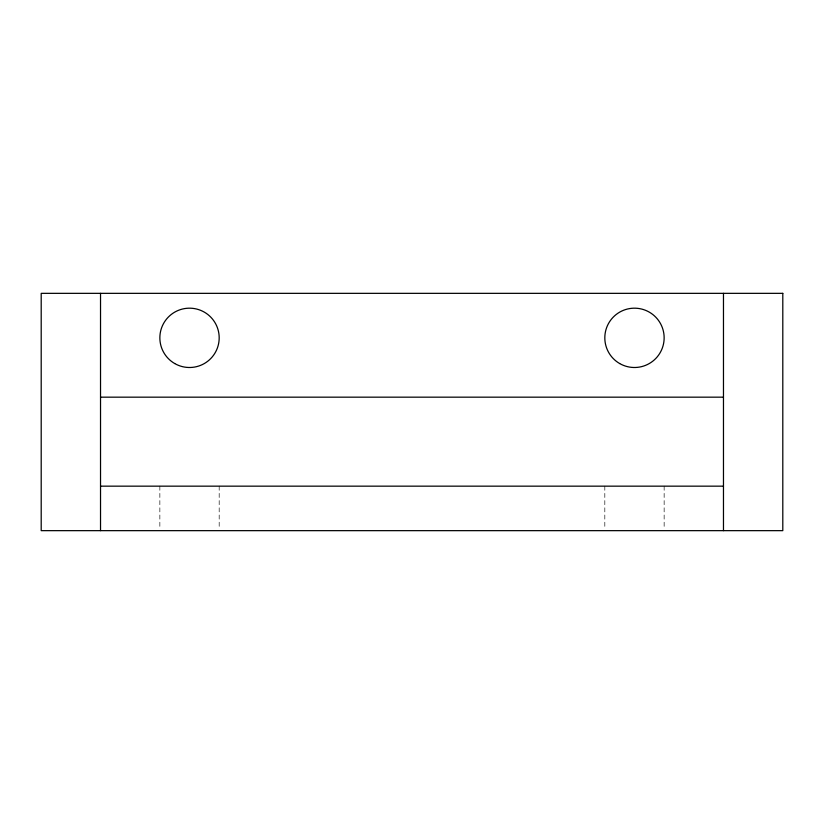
<?xml version="1.0" encoding="UTF-8"?>
<svg xmlns="http://www.w3.org/2000/svg" width="824" height="824" viewBox="0 0 824 824"><rect width="100%" height="100%" fill="white"/><g stroke="black" fill="none" stroke-linecap="round" stroke-linejoin="round"><path stroke-width="0.62" stroke-dasharray="4.12 3.09" d="M664.144 486.16L664.144 529.389M604.816 486.16L604.816 529.389M219.184 486.16L219.184 529.389M159.856 486.16L159.856 529.389"/><path stroke-width="1.24" d="M100.528 397.168L723.472 397.168M100.528 486.16L723.472 486.16M723.472 293.344L723.472 530.656M100.528 293.344L100.528 530.656M782.8 293.344L41.2 293.344L41.2 530.656L782.8 530.656L782.8 293.344M619.648 363.528A29.664 29.664 0 0 0 664.144 337.84A29.664 29.664 0 0 0 619.648 312.152A29.664 29.664 0 0 0 619.648 363.528M174.688 363.528A29.664 29.664 0 0 0 219.184 337.84A29.664 29.664 0 0 0 174.688 312.152A29.664 29.664 0 0 0 174.688 363.528"/></g></svg>
